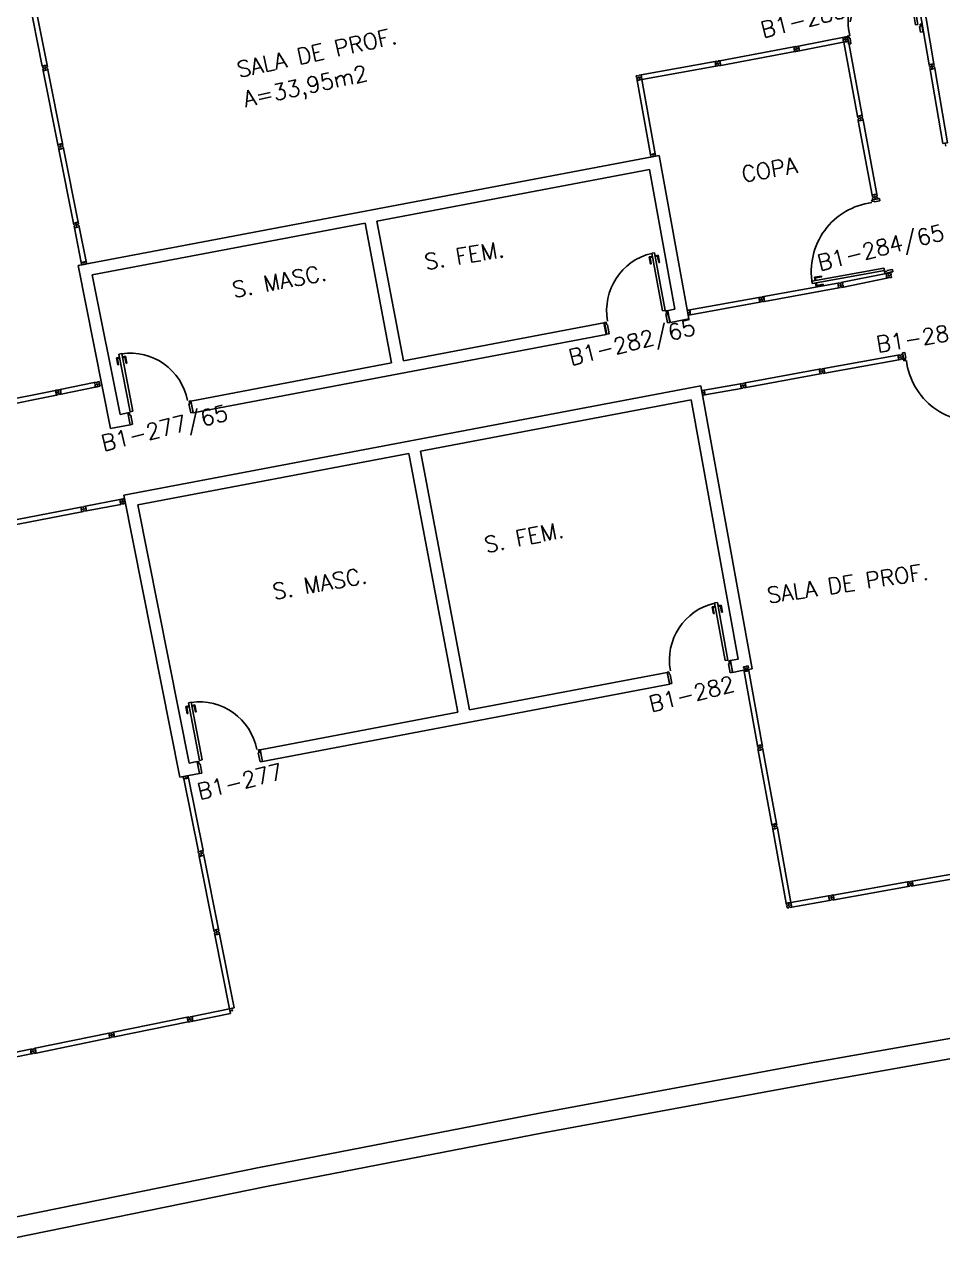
# Model space of a CAD drawing. Header units: millimetres. Extents: x 2958 to 3256, y 1036 to 1150.
# Drawn here: x 3028.98 to 3040.45, y 1115.61 to 1130.82 of the extents above; entities that cross this region are included whole.
import ezdxf

# ---------------------------------------------------------------- set-up
doc = ezdxf.new("R2010")
doc.units = ezdxf.units.MM
for name, color, linetype in [('ALV', 2, 'Continuous'), ('BANC', 2, 'Continuous'), ('DIV', 2, 'Continuous'), ('TEXTO', 2, 'Continuous'), ('TEXTO-ENDEREÇO', 2, 'Continuous'), ('ÁREA', 2, 'Continuous')]:
    doc.layers.add(name, color=color, linetype=linetype)
doc.styles.add('UNB-100', font='simplex.shx', dxfattribs={"height": 0.2})
doc.styles.add('UNB-100-1', font='simplex.shx', dxfattribs={"height": 0.2})

# ---------------------------------------------------------------- blocks, each defined once
blk = doc.blocks.new('PDV2D-SLC')
at = {"layer": 'DIV'}
for p, q in [((0.03, 0.05), (0.06, 0.05)), ((0.03, 0.035), (0.03, 0.05)), ((0.03, -0.035), (0.03, 0.035)), ((0.06, 0.05), (0.06, -0.02)), ((0.941, 0.05), (0.941, -0.02)), ((0.971, 0.05), (0.941, 0.05)), ((0.971, 0.035), (0.971, 0.05)), ((0.971, -0.035), (0.971, 0.035)), ((0.03, -0.05), (0.03, -0.035)), ((0.05, -0.05), (0.03, -0.05)), ((0.05, -0.02), (0.06, -0.02)), ((0.05, -0.02), (0.05, -0.05)), ((0.079, -0.05), (0.109, -0.05)), ((0.079, -0.05), (0.079, -0.965)), ((0.109, -0.05), (0.109, -0.965)), ((0.951, -0.02), (0.941, -0.02)), ((0.951, -0.02), (0.951, -0.05)), ((0.951, -0.05), (0.971, -0.05)), ((0.971, -0.05), (0.971, -0.035)), ((0.109, -0.965), (0.079, -0.965))]:
    blk.add_line(p, q, dxfattribs=at)
at = {"layer": 'DIV', "color": 1}
for p, q in [((0.036, -0.925), (0.036, -0.835)), ((0.046, -0.835), (0.036, -0.835)), ((0.046, -0.915), (0.046, -0.835)), ((0.141, -0.915), (0.141, -0.835)), ((0.141, -0.835), (0.151, -0.835)), ((0.151, -0.925), (0.151, -0.835)), ((0.036, -0.925), (0.076, -0.925)), ((0.046, -0.915), (0.076, -0.915)), ((0.141, -0.915), (0.111, -0.915)), ((0.151, -0.925), (0.111, -0.925))]:
    blk.add_line(p, q, dxfattribs=at)
blk.add_arc((0.076, -0.1), 0.865, 270, 3.3214, dxfattribs=at)
blk = doc.blocks.new('DIV-SLC')
for p, q in [((-0.0051, 0), (0.0051, 0)), ((0, -0.0051), (0, 0.0051)), ((0.0205, 0.006), (0.03, 0.006)), ((0.0205, -0.006), (0.0205, 0.006)), ((0.03, 0.03), (0.97, 0.03)), ((0.03, 0.03), (0.03, -0.03)), ((0.03, 0.009), (0.03, 0.027)), ((0.03, 0.005), (0.03, -0.005)), ((0.97, 0.03), (0.97, -0.03)), ((0.9795, 0.006), (0.97, 0.006)), ((0.97, 0.005), (0.97, -0.005)), ((0.9795, -0.006), (0.9795, 0.006)), ((1.0051, 0), (0.9949, 0)), ((0.9949, 0), (1.0051, 0)), ((1, -0.0051), (1, 0.0051)), ((0.0205, -0.006), (0.03, -0.006)), ((0.03, -0.03), (0.03, -0.009)), ((0.03, -0.009), (0.03, -0.027)), ((0.03, -0.03), (0.97, -0.03)), ((0.9795, -0.006), (0.97, -0.006))]:
    blk.add_line(p, q)
blk = doc.blocks.new('PE80-SLC')
for p, q in [((0.075, 0), (-0.075, 0)), ((-0.075, -0.03), (-0.075, 0)), ((0.075, 0), (0.075, -0.02)), ((0.777, 0.01), (0.687, 0.01)), ((0.687, 0), (0.687, 0.01)), ((0.777, 0.01), (0.777, -0.03)), ((0.04, -0.03), (-0.075, -0.03)), ((0.075, -0.02), (0.04, -0.02)), ((0.04, -0.03), (0.04, -0.02)), ((0.085, -0.03), (0.817, -0.03)), ((0.085, -0.03), (0.085, -0.065)), ((0.085, -0.065), (0.817, -0.065)), ((0.767, 0), (0.687, 0)), ((0.767, -0.095), (0.687, -0.095)), ((0.687, -0.095), (0.687, -0.105)), ((0.777, -0.105), (0.687, -0.105)), ((0.767, 0), (0.767, -0.03)), ((0.767, -0.095), (0.767, -0.065)), ((0.777, -0.105), (0.777, -0.065)), ((0.817, -0.065), (0.817, -0.03)), ((0.04, -0.771), (-0.075, -0.771)), ((-0.075, -0.771), (-0.075, -0.801)), ((0.075, -0.801), (-0.075, -0.801)), ((0.075, -0.802), (-0.075, -0.802)), ((0.04, -0.771), (0.04, -0.781)), ((0.075, -0.781), (0.04, -0.781)), ((0.075, -0.801), (0.075, -0.781))]:
    blk.add_line(p, q)
blk.add_arc((0.085, -0.03), 0.731, 270, 357.3429)
blk = doc.blocks.new('MTT-SLC')
for p, q in [((-0.008, 0.03), (-0.03, 0.03)), ((-0.03, 0.03), (-0.03, 0.006)), ((-0.0185, 0.006), (-0.03, 0.006)), ((-0.0185, -0.006), (-0.0185, 0.006)), ((-0.008, 0.03), (-0.008, 0.02)), ((-0.008, 0.02), (0.008, 0.02)), ((-0.0051, 0), (0.0051, 0)), ((0, -0.0051), (0, 0.0051)), ((0.008, 0.03), (0.03, 0.03)), ((0.008, 0.03), (0.008, 0.02)), ((0.0205, -0.006), (0.0205, 0.006)), ((0.0205, 0.006), (0.03, 0.006)), ((0.03, 0.006), (0.03, 0.03)), ((-0.03, -0.03), (-0.03, -0.006)), ((-0.0185, -0.006), (-0.03, -0.006)), ((-0.008, -0.03), (-0.03, -0.03)), ((-0.008, -0.02), (0.008, -0.02)), ((-0.008, -0.03), (-0.008, -0.02)), ((0.008, -0.03), (0.008, -0.02)), ((0.008, -0.03), (0.03, -0.03)), ((0.0205, -0.006), (0.03, -0.006)), ((0.03, -0.006), (0.03, -0.03))]:
    blk.add_line(p, q)
blk = doc.blocks.new('MTINI-SLC')
for p, q in [((-0.03, 0.008), (-0.03, 0.03)), ((0.03, 0.03), (-0.03, 0.03)), ((-0.03, 0.008), (-0.02, 0.008)), ((-0.009, 0.03), (-0.027, 0.03)), ((-0.02, 0.008), (-0.02, 0)), ((-0.001, 0), (-0.02, 0)), ((-0.006, 0.02), (-0.006, 0.03)), ((-0.006, 0.023), (-0.006, 0.027)), ((-0.006, 0.02), (0.006, 0.02)), ((0.005, 0.03), (-0.005, 0.03)), ((0.005, 0), (-0.005, 0)), ((0.004, 0.02), (-0.004, 0.02)), ((0.02, 0), (-0.001, 0)), ((0, -0.005), (0, 0.005)), ((0.006, 0.02), (0.006, 0.03)), ((0.006, 0.023), (0.006, 0.027)), ((0.009, 0.03), (0.027, 0.03)), ((0.03, 0.008), (0.02, 0.008)), ((0.02, 0), (0.02, 0.008)), ((0.03, 0.008), (0.03, 0.03))]:
    blk.add_line(p, q)
blk = doc.blocks.new('MDIV-SLC')
for p, q in [((-0.0051, 0), (0.0051, 0)), ((0, -0.0051), (0, 0.0051)), ((0.0205, -0.006), (0.0205, 0.006)), ((0.0205, 0.006), (0.03, 0.006)), ((0.03, 0.03), (0.47, 0.03)), ((0.03, 0.03), (0.03, -0.03)), ((0.03, 0.009), (0.03, 0.027)), ((0.03, 0.005), (0.03, -0.005)), ((0.47, 0.03), (0.47, -0.03)), ((0.4795, 0.006), (0.47, 0.006)), ((0.47, 0.005), (0.47, -0.005)), ((0.4795, -0.006), (0.4795, 0.006)), ((0.5051, 0), (0.4949, 0)), ((0.4949, 0), (0.5051, 0)), ((0.5, -0.0051), (0.5, 0.0051)), ((0.0205, -0.006), (0.03, -0.006)), ((0.03, -0.009), (0.03, -0.027)), ((0.03, -0.03), (0.03, -0.009)), ((0.03, -0.03), (0.47, -0.03)), ((0.4795, -0.006), (0.47, -0.006))]:
    blk.add_line(p, q)
blk = doc.blocks.new('DIVMT-SLC')
for p, q in [((-0.03, 0.03), (-0.03, 0.006)), ((-0.008, 0.03), (-0.03, 0.03)), ((-0.0185, 0.006), (-0.03, 0.006)), ((-0.0185, -0.006), (-0.0185, 0.006)), ((-0.008, 0.03), (-0.008, 0.02)), ((-0.008, 0.02), (0.008, 0.02)), ((-0.0051, 0), (0.0051, 0)), ((0.0051, 0), (-0.0051, 0)), ((-0.0051, 0), (0.0051, 0)), ((0, -0.0051), (0, 0.0051)), ((0, 0.0051), (0, -0.0051)), ((0.008, 0.03), (0.008, 0.02)), ((0.008, 0.03), (0.03, 0.03)), ((0.0205, 0.006), (0.03, 0.006)), ((0.0205, -0.006), (0.0205, 0.006)), ((0.0205, 0.006), (0.0205, -0.006)), ((0.0205, 0.006), (0.03, 0.006)), ((0.97, 0.03), (0.03, 0.03)), ((0.03, 0.006), (0.03, 0.03)), ((0.03, -0.03), (0.03, 0.03)), ((0.03, -0.005), (0.03, 0.005)), ((0.97, -0.03), (0.97, 0.03)), ((0.97, 0.03), (0.97, 0.009)), ((0.97, 0.009), (0.97, 0.027)), ((0.9795, 0.006), (0.97, 0.006)), ((0.97, -0.005), (0.97, 0.005)), ((0.9795, 0.006), (0.9795, -0.006)), ((1.0051, 0), (0.9949, 0)), ((1, 0.0051), (1, -0.0051)), ((-0.0185, -0.006), (-0.03, -0.006)), ((-0.03, -0.03), (-0.03, -0.006)), ((-0.008, -0.03), (-0.03, -0.03)), ((-0.008, -0.03), (-0.008, -0.02)), ((-0.008, -0.02), (0.008, -0.02)), ((0.008, -0.03), (0.008, -0.02)), ((0.008, -0.03), (0.03, -0.03)), ((0.0205, -0.006), (0.03, -0.006)), ((0.0205, -0.006), (0.03, -0.006)), ((0.03, -0.006), (0.03, -0.03)), ((0.97, -0.03), (0.03, -0.03)), ((0.9795, -0.006), (0.97, -0.006)), ((0.97, -0.009), (0.97, -0.027))]:
    blk.add_line(p, q)
blk = doc.blocks.new('PD80-SLC')
for p, q in [((-0.777, 0.01), (-0.777, -0.03)), ((-0.777, 0.01), (-0.687, 0.01)), ((-0.687, 0), (-0.687, 0.01)), ((-0.075, 0), (0.075, 0)), ((-0.075, 0), (-0.075, -0.02)), ((0.075, -0.03), (0.075, 0)), ((-0.817, -0.065), (-0.817, -0.03)), ((-0.085, -0.03), (-0.817, -0.03)), ((-0.085, -0.065), (-0.817, -0.065)), ((-0.777, -0.105), (-0.777, -0.065)), ((-0.777, -0.105), (-0.687, -0.105)), ((-0.767, 0), (-0.767, -0.03)), ((-0.767, 0), (-0.687, 0)), ((-0.767, -0.095), (-0.767, -0.065)), ((-0.767, -0.095), (-0.687, -0.095)), ((-0.687, -0.095), (-0.687, -0.105)), ((-0.085, -0.03), (-0.085, -0.065)), ((-0.075, -0.02), (-0.04, -0.02)), ((-0.04, -0.03), (-0.04, -0.02)), ((-0.04, -0.03), (0.075, -0.03)), ((-0.075, -0.781), (-0.04, -0.781)), ((-0.075, -0.801), (-0.075, -0.781)), ((-0.075, -0.801), (0.075, -0.801)), ((-0.075, -0.802), (0.075, -0.802)), ((-0.04, -0.771), (0.075, -0.771)), ((-0.04, -0.771), (-0.04, -0.781)), ((0.075, -0.771), (0.075, -0.801))]:
    blk.add_line(p, q)
blk.add_arc((-0.085, -0.03), 0.731, 182.6571, 270)
blk = doc.blocks.new('PDV2E-SLC')
at = {"layer": 'DIV', "color": 1}
for p, q in [((0.023, 0.925), (0.063, 0.925)), ((0.023, 0.925), (0.023, 0.835)), ((0.033, 0.915), (0.063, 0.915)), ((0.033, 0.915), (0.033, 0.835)), ((0.138, 0.925), (0.097, 0.925)), ((0.128, 0.915), (0.097, 0.915)), ((0.128, 0.915), (0.128, 0.835)), ((0.138, 0.925), (0.138, 0.835)), ((0.033, 0.835), (0.023, 0.835)), ((0.128, 0.835), (0.137, 0.835))]:
    blk.add_line(p, q, dxfattribs=at)
at = {"layer": 'DIV'}
for p, q in [((0.065, 0.05), (0.065, 0.965)), ((0.095, 0.965), (0.065, 0.965)), ((0.095, 0.05), (0.095, 0.965)), ((0.049, 0.05), (0.029, 0.05)), ((0.029, 0.05), (0.029, 0.035)), ((0.029, 0.035), (0.029, -0.035)), ((0.049, 0.02), (0.049, 0.05)), ((0.049, 0.02), (0.059, 0.02)), ((0.059, -0.05), (0.059, 0.02)), ((0.065, 0.05), (0.095, 0.05)), ((0.928, -0.05), (0.928, 0.02)), ((0.938, 0.02), (0.928, 0.02)), ((0.938, 0.05), (0.958, 0.05)), ((0.938, 0.02), (0.938, 0.05)), ((0.958, 0.05), (0.958, 0.035)), ((0.958, 0.035), (0.958, -0.035)), ((0.029, -0.035), (0.029, -0.05)), ((0.029, -0.05), (0.059, -0.05)), ((0.958, -0.05), (0.928, -0.05)), ((0.958, -0.035), (0.958, -0.05))]:
    blk.add_line(p, q, dxfattribs=at)
at = {"layer": 'DIV', "color": 1}
blk.add_arc((0.062, 0.1), 0.865, 356.6786, 90, dxfattribs=at)
blk = doc.blocks.new('DIVINI-SLC')
for p, q in [((-0.005, 0), (0.005, 0)), ((-0.005, 0), (0.005, 0)), ((0.008, 0.02), (0, 0.02)), ((0, 0.001), (0, 0.02)), ((0, -0.005), (0, 0.005)), ((0, -0.005), (0, 0.005)), ((0, -0.02), (0, 0.001)), ((0.008, 0.03), (0.03, 0.03)), ((0.008, 0.03), (0.008, 0.02)), ((0.02, 0.006), (0.03, 0.006)), ((0.02, 0.006), (0.02, -0.006)), ((0.02, -0.006), (0.02, 0.006)), ((0.02, 0.006), (0.03, 0.006)), ((0.02, -0.004), (0.02, 0.004)), ((0.023, 0.006), (0.027, 0.006)), ((0.03, -0.03), (0.03, 0.03)), ((0.03, 0.03), (0.03, -0.03)), ((0.03, 0.03), (0.97, 0.03)), ((0.03, 0.009), (0.03, 0.027)), ((0.03, 0.009), (0.03, 0.027)), ((0.03, -0.005), (0.03, 0.005)), ((0.03, 0.005), (0.03, -0.005)), ((0.97, 0.03), (0.97, -0.03)), ((0.98, 0.006), (0.97, 0.006)), ((0.97, 0.005), (0.97, -0.005)), ((0.98, -0.006), (0.98, 0.006)), ((0.995, 0), (1.005, 0)), ((1.005, 0), (0.995, 0)), ((1, -0.005), (1, 0.005)), ((0, -0.02), (0.008, -0.02)), ((0.008, -0.03), (0.008, -0.02)), ((0.008, -0.03), (0.03, -0.03)), ((0.02, -0.006), (0.03, -0.006)), ((0.02, -0.006), (0.03, -0.006)), ((0.023, -0.006), (0.027, -0.006)), ((0.03, -0.009), (0.03, -0.027)), ((0.03, -0.009), (0.03, -0.027)), ((0.03, -0.03), (0.03, -0.009)), ((0.03, -0.03), (0.97, -0.03)), ((0.98, -0.006), (0.97, -0.006))]:
    blk.add_line(p, q)

msp = doc.modelspace()

# ---------------------------------------------------------------- linework, layer by layer
at = {"layer": 'ALV'}
for p, q in [((3029.651, 1127.808), (3036.909, 1129.182)), ((3036.909, 1129.182), (3037.278, 1127.14)), ((3033.382, 1128.362), (3036.788, 1129.007)), ((3036.788, 1129.007), (3037.104, 1127.26)), ((3029.828, 1127.689), (3033.235, 1128.334)), ((3033.235, 1128.334), (3033.565, 1126.59)), ((3033.382, 1128.362), (3033.713, 1126.618)), ((3029.651, 1127.808), (3030.055, 1125.773)), ((3029.799, 1127.836), (3029.652, 1127.807)), ((3029.828, 1127.689), (3030.174, 1125.948)), ((3037.005, 1127.241), (3037.104, 1127.26)), ((3037.005, 1127.241), (3037.05, 1127.097)), ((3037.05, 1127.097), (3037.278, 1127.14)), ((3033.713, 1126.618), (3036.218, 1127.092)), ((3036.218, 1127.092), (3036.245, 1126.945)), ((3031.089, 1125.968), (3036.245, 1126.945)), ((3031.06, 1126.115), (3033.565, 1126.59)), ((3030.221, 1124.939), (3037.43, 1126.304)), ((3037.43, 1126.304), (3038.068, 1122.773)), ((3031.089, 1125.968), (3031.06, 1126.115)), ((3033.927, 1125.488), (3037.309, 1126.128)), ((3037.309, 1126.128), (3037.894, 1122.894)), ((3030.174, 1125.948), (3030.272, 1125.966)), ((3030.301, 1125.819), (3030.272, 1125.966)), ((3030.055, 1125.773), (3030.301, 1125.819)), ((3030.397, 1124.82), (3033.78, 1125.46)), ((3033.78, 1125.46), (3034.392, 1122.23)), ((3033.927, 1125.488), (3034.539, 1122.258)), ((3030.221, 1124.939), (3030.92, 1121.418)), ((3030.397, 1124.82), (3031.038, 1121.594)), ((3037.894, 1122.894), (3037.795, 1122.875)), ((3037.795, 1122.875), (3037.827, 1122.728)), ((3037.008, 1122.726), (3034.539, 1122.258)), ((3037.008, 1122.726), (3037.039, 1122.579)), ((3037.92, 1122.746), (3037.827, 1122.728)), ((3037.92, 1122.746), (3038.068, 1122.773)), ((3037.039, 1122.579), (3031.953, 1121.615)), ((3034.392, 1122.23), (3031.924, 1121.762)), ((3031.953, 1121.615), (3031.924, 1121.762)), ((3031.136, 1121.613), (3031.038, 1121.594)), ((3031.166, 1121.466), (3031.136, 1121.613)), ((3030.92, 1121.418), (3031.166, 1121.467))]:
    msp.add_line(p, q, dxfattribs=at)
at = {"layer": 'BANC'}
for p, q in [((3042.34, 1118.475), (3038.875, 1117.864)), ((3042.384, 1118.229), (3038.919, 1117.618)), ((3038.873, 1117.864), (3035.413, 1117.224)), ((3038.919, 1117.618), (3035.459, 1116.978)), ((3035.411, 1117.223), (3031.957, 1116.553)), ((3035.459, 1116.978), (3032.005, 1116.308)), ((3031.955, 1116.553), (3028.507, 1115.854)), ((3032.005, 1116.308), (3028.557, 1115.609))]:
    msp.add_line(p, q, dxfattribs=at)
at = {"layer": 'DIV'}
for p, q in [((3038.648, 1130.547), (3039.259, 1130.665)), ((3039.201, 1130.654), (3039.224, 1130.658)), ((3039.222, 1130.657), (3039.201, 1130.653)), ((3039.205, 1130.632), (3039.201, 1130.654)), ((3039.205, 1130.63), (3039.201, 1130.653)), ((3039.212, 1130.594), (3039.201, 1130.653)), ((3039.205, 1130.632), (3039.215, 1130.634)), ((3039.215, 1130.632), (3039.205, 1130.63)), ((3039.215, 1130.632), (3039.205, 1130.63)), ((3039.207, 1130.619), (3039.205, 1130.629)), ((3039.217, 1130.62), (3039.207, 1130.618)), ((3039.217, 1130.62), (3039.207, 1130.618)), ((3039.207, 1130.618), (3039.212, 1130.594)), ((3039.208, 1130.616), (3039.218, 1130.618)), ((3039.208, 1130.616), (3039.212, 1130.595)), ((3039.215, 1130.634), (3039.218, 1130.618)), ((3039.217, 1130.62), (3039.215, 1130.632)), ((3039.215, 1130.632), (3039.217, 1130.62)), ((3039.222, 1130.657), (3039.224, 1130.648)), ((3039.227, 1130.647), (3039.224, 1130.658)), ((3039.24, 1130.651), (3039.224, 1130.648)), ((3039.227, 1130.647), (3039.238, 1130.649)), ((3039.241, 1130.631), (3039.231, 1130.629)), ((3039.231, 1130.629), (3039.241, 1130.631)), ((3039.241, 1130.631), (3039.231, 1130.629)), ((3039.231, 1130.629), (3039.241, 1130.63)), ((3039.241, 1130.63), (3039.231, 1130.629)), ((3039.247, 1130.611), (3039.232, 1130.608)), ((3039.234, 1130.608), (3039.245, 1130.61)), ((3039.245, 1130.61), (3039.234, 1130.608)), ((3039.235, 1130.635), (3039.237, 1130.625)), ((3039.237, 1130.625), (3039.235, 1130.635)), ((3039.235, 1130.635), (3039.237, 1130.625)), ((3039.237, 1130.625), (3039.235, 1130.635)), ((3039.235, 1130.635), (3039.237, 1130.625)), ((3039.26, 1130.665), (3039.236, 1130.66)), ((3039.238, 1130.649), (3039.236, 1130.66)), ((3039.238, 1130.661), (3039.24, 1130.651)), ((3039.245, 1130.61), (3039.247, 1130.601)), ((3039.245, 1130.61), (3039.247, 1130.601)), ((3039.249, 1130.602), (3039.247, 1130.611)), ((3039.253, 1130.639), (3039.264, 1130.641)), ((3039.255, 1130.627), (3039.253, 1130.639)), ((3039.264, 1130.643), (3039.254, 1130.641)), ((3039.254, 1130.641), (3039.257, 1130.625)), ((3039.255, 1130.627), (3039.266, 1130.629)), ((3039.267, 1130.627), (3039.257, 1130.625)), ((3039.259, 1130.67), (3039.263, 1130.646)), ((3039.264, 1130.643), (3039.26, 1130.665)), ((3039.271, 1130.606), (3039.266, 1130.629)), ((3039.267, 1130.627), (3039.271, 1130.606)), ((3038.611, 1130.539), (3038.589, 1130.535)), ((3038.594, 1130.512), (3038.589, 1130.535)), ((3038.601, 1130.476), (3038.589, 1130.535)), ((3038.59, 1130.536), (3038.613, 1130.54)), ((3038.594, 1130.514), (3038.59, 1130.536)), ((3038.594, 1130.514), (3038.603, 1130.516)), ((3038.603, 1130.514), (3038.594, 1130.512)), ((3038.603, 1130.514), (3038.594, 1130.512)), ((3038.596, 1130.501), (3038.594, 1130.511)), ((3038.606, 1130.502), (3038.596, 1130.5)), ((3038.606, 1130.502), (3038.596, 1130.5)), ((3038.596, 1130.5), (3038.601, 1130.476)), ((3038.597, 1130.498), (3038.606, 1130.5)), ((3038.597, 1130.498), (3038.601, 1130.477)), ((3038.601, 1130.477), (3038.66, 1130.488)), ((3038.624, 1130.481), (3038.601, 1130.477)), ((3038.622, 1130.481), (3038.601, 1130.476)), ((3038.603, 1130.516), (3038.606, 1130.5)), ((3038.606, 1130.502), (3038.603, 1130.514)), ((3038.603, 1130.514), (3038.606, 1130.502)), ((3038.611, 1130.539), (3038.613, 1130.53)), ((3038.615, 1130.529), (3038.613, 1130.54)), ((3038.629, 1130.533), (3038.613, 1130.53)), ((3038.615, 1130.529), (3038.627, 1130.531)), ((3038.62, 1130.511), (3038.63, 1130.512)), ((3038.63, 1130.512), (3038.62, 1130.511)), ((3038.63, 1130.512), (3038.62, 1130.511)), ((3038.62, 1130.511), (3038.63, 1130.512)), ((3038.63, 1130.512), (3038.62, 1130.511)), ((3038.62, 1130.511), (3038.63, 1130.512)), ((3038.636, 1130.493), (3038.621, 1130.49)), ((3038.622, 1130.481), (3038.621, 1130.49)), ((3038.622, 1130.49), (3038.634, 1130.492)), ((3038.634, 1130.492), (3038.622, 1130.49)), ((3038.622, 1130.49), (3038.624, 1130.481)), ((3038.622, 1130.49), (3038.624, 1130.481)), ((3038.624, 1130.517), (3038.626, 1130.507)), ((3038.626, 1130.507), (3038.624, 1130.517)), ((3038.624, 1130.517), (3038.626, 1130.507)), ((3038.626, 1130.507), (3038.624, 1130.517)), ((3038.624, 1130.517), (3038.626, 1130.507)), ((3038.624, 1130.517), (3038.626, 1130.507)), ((3038.649, 1130.547), (3038.625, 1130.542)), ((3038.627, 1130.531), (3038.625, 1130.542)), ((3038.625, 1130.481), (3038.635, 1130.483)), ((3038.627, 1130.542), (3038.648, 1130.547)), ((3038.627, 1130.542), (3038.629, 1130.533)), ((3038.634, 1130.492), (3038.636, 1130.483)), ((3038.634, 1130.492), (3038.636, 1130.483)), ((3038.638, 1130.484), (3038.636, 1130.493)), ((3038.636, 1130.483), (3038.66, 1130.488)), ((3038.638, 1130.484), (3038.66, 1130.488)), ((3038.642, 1130.521), (3038.653, 1130.523)), ((3038.644, 1130.509), (3038.642, 1130.521)), ((3038.653, 1130.525), (3038.643, 1130.523)), ((3038.643, 1130.523), (3038.646, 1130.507)), ((3038.644, 1130.521), (3038.653, 1130.523)), ((3038.644, 1130.521), (3038.646, 1130.51)), ((3038.644, 1130.509), (3038.655, 1130.511)), ((3038.646, 1130.51), (3038.655, 1130.511)), ((3038.656, 1130.509), (3038.646, 1130.507)), ((3038.648, 1130.547), (3038.653, 1130.523)), ((3038.648, 1130.547), (3038.652, 1130.526)), ((3038.66, 1130.488), (3038.648, 1130.547)), ((3038.653, 1130.525), (3038.649, 1130.547)), ((3038.652, 1130.526), (3038.649, 1130.544)), ((3038.655, 1130.512), (3038.653, 1130.522)), ((3038.66, 1130.488), (3038.655, 1130.511)), ((3038.656, 1130.509), (3038.66, 1130.488)), ((3038.656, 1130.508), (3038.659, 1130.491)), ((3038.66, 1130.488), (3039.269, 1130.606)), ((3039.212, 1130.595), (3039.271, 1130.606)), ((3039.235, 1130.599), (3039.212, 1130.595)), ((3039.234, 1130.599), (3039.212, 1130.594)), ((3039.384, 1129.67), (3039.212, 1130.595)), ((3039.234, 1130.599), (3039.232, 1130.608)), ((3039.234, 1130.608), (3039.235, 1130.599)), ((3039.234, 1130.608), (3039.235, 1130.599)), ((3039.236, 1130.599), (3039.246, 1130.601)), ((3039.247, 1130.601), (3039.271, 1130.606)), ((3039.249, 1130.602), (3039.271, 1130.606)), ((3039.443, 1129.681), (3039.271, 1130.606)), ((3039.384, 1129.67), (3039.443, 1129.681)), ((3039.405, 1129.674), (3039.387, 1129.671)), ((3039.409, 1129.666), (3039.408, 1129.675)), ((3039.409, 1129.675), (3039.418, 1129.677)), ((3039.421, 1129.668), (3039.409, 1129.666)), ((3039.424, 1129.647), (3039.414, 1129.646)), ((3039.42, 1129.641), (3039.418, 1129.651)), ((3039.421, 1129.668), (3039.419, 1129.677)), ((3039.443, 1129.681), (3039.422, 1129.678)), ((3039.422, 1129.678), (3039.44, 1129.681)), ((3039.198, 1127.597), (3039.742, 1127.706)), ((3039.208, 1127.538), (3039.751, 1127.647)), ((3039.763, 1127.71), (3039.742, 1127.706)), ((3039.745, 1127.683), (3039.742, 1127.706)), ((3039.742, 1127.706), (3039.751, 1127.647)), ((3039.755, 1127.684), (3039.745, 1127.683)), ((3039.755, 1127.684), (3039.745, 1127.683)), ((3039.746, 1127.682), (3039.747, 1127.672)), ((3039.757, 1127.672), (3039.747, 1127.671)), ((3039.757, 1127.672), (3039.747, 1127.671)), ((3039.747, 1127.671), (3039.751, 1127.647)), ((3039.773, 1127.651), (3039.751, 1127.647)), ((3039.755, 1127.684), (3039.757, 1127.672)), ((3039.757, 1127.672), (3039.755, 1127.684)), ((3039.763, 1127.71), (3039.765, 1127.7)), ((3039.781, 1127.703), (3039.765, 1127.7)), ((3039.781, 1127.683), (3039.771, 1127.681)), ((3039.771, 1127.681), (3039.781, 1127.683)), ((3039.781, 1127.683), (3039.771, 1127.681)), ((3039.787, 1127.663), (3039.771, 1127.661)), ((3039.773, 1127.651), (3039.771, 1127.661)), ((3039.775, 1127.687), (3039.777, 1127.677)), ((3039.777, 1127.677), (3039.775, 1127.687)), ((3039.779, 1127.713), (3039.801, 1127.716)), ((3039.779, 1127.713), (3039.781, 1127.703)), ((3039.789, 1127.653), (3039.787, 1127.663)), ((3039.789, 1127.653), (3039.81, 1127.657)), ((3039.793, 1127.691), (3039.805, 1127.692)), ((3039.793, 1127.691), (3039.795, 1127.679)), ((3039.795, 1127.679), (3039.807, 1127.681)), ((3039.801, 1127.716), (3039.805, 1127.692)), ((3039.81, 1127.657), (3039.807, 1127.681)), ((3037.289, 1127.252), (3038.154, 1127.409)), ((3037.299, 1127.193), (3038.165, 1127.35)), ((3038.154, 1127.409), (3038.165, 1127.35)), ((3038.168, 1127.387), (3038.159, 1127.385)), ((3038.159, 1127.384), (3038.161, 1127.374)), ((3038.17, 1127.375), (3038.161, 1127.373)), ((3038.17, 1127.375), (3038.168, 1127.387)), ((3038.194, 1127.386), (3038.184, 1127.384)), ((3038.184, 1127.384), (3038.194, 1127.386)), ((3038.19, 1127.38), (3038.188, 1127.39)), ((3037.259, 1127.216), (3037.269, 1127.218)), ((3037.259, 1127.216), (3037.269, 1127.218)), ((3037.269, 1127.238), (3037.261, 1127.237)), ((3037.264, 1127.218), (3037.261, 1127.237)), ((3037.265, 1127.212), (3037.264, 1127.222)), ((3037.265, 1127.212), (3037.264, 1127.222)), ((3037.268, 1127.197), (3037.264, 1127.218)), ((3037.267, 1127.248), (3037.289, 1127.252)), ((3037.267, 1127.248), (3037.269, 1127.238)), ((3037.268, 1127.197), (3037.276, 1127.199)), ((3037.278, 1127.189), (3037.276, 1127.199)), ((3037.278, 1127.189), (3037.299, 1127.193)), ((3037.284, 1127.227), (3037.293, 1127.228)), ((3037.284, 1127.227), (3037.293, 1127.228)), ((3037.286, 1127.215), (3037.284, 1127.227)), ((3037.284, 1127.227), (3037.286, 1127.215)), ((3037.285, 1127.217), (3037.284, 1127.225)), ((3037.286, 1127.227), (3037.29, 1127.228)), ((3037.286, 1127.215), (3037.295, 1127.216)), ((3037.286, 1127.215), (3037.295, 1127.216)), ((3037.288, 1127.215), (3037.292, 1127.216)), ((3037.289, 1127.252), (3037.299, 1127.193)), ((3037.299, 1127.193), (3037.289, 1127.252)), ((3037.292, 1127.231), (3037.289, 1127.249)), ((3037.292, 1127.231), (3037.289, 1127.249)), ((3037.293, 1127.227), (3037.295, 1127.217)), ((3037.295, 1127.217), (3037.293, 1127.227)), ((3037.299, 1127.193), (3037.296, 1127.213)), ((3037.296, 1127.213), (3037.299, 1127.196)), ((3037.296, 1127.213), (3037.299, 1127.196)), ((3029.391, 1126.253), (3029.369, 1126.249)), ((3029.369, 1126.249), (3029.374, 1126.226)), ((3029.385, 1126.228), (3029.374, 1126.226)), ((3029.387, 1126.216), (3029.376, 1126.214)), ((3029.381, 1126.19), (3029.376, 1126.214)), ((3029.387, 1126.216), (3029.385, 1126.228)), ((3029.391, 1126.253), (3029.393, 1126.244)), ((3029.393, 1126.244), (3029.408, 1126.247)), ((3029.399, 1126.225), (3029.409, 1126.227)), ((3029.409, 1126.227), (3029.399, 1126.225)), ((3029.399, 1126.225), (3029.409, 1126.227)), ((3029.4, 1126.204), (3029.416, 1126.207)), ((3029.402, 1126.195), (3029.4, 1126.204)), ((3029.403, 1126.231), (3029.405, 1126.221)), ((3029.405, 1126.221), (3029.403, 1126.231)), ((3029.406, 1126.256), (3029.428, 1126.261)), ((3029.406, 1126.256), (3029.408, 1126.247)), ((3029.418, 1126.198), (3029.416, 1126.207)), ((3029.418, 1126.198), (3029.44, 1126.202)), ((3029.423, 1126.235), (3029.433, 1126.237)), ((3029.423, 1126.235), (3029.433, 1126.237)), ((3029.423, 1126.235), (3029.426, 1126.224)), ((3029.426, 1126.224), (3029.423, 1126.235)), ((3029.426, 1126.224), (3029.435, 1126.225)), ((3029.426, 1126.224), (3029.435, 1126.225)), ((3029.853, 1126.347), (3029.428, 1126.261)), ((3029.44, 1126.202), (3029.428, 1126.261)), ((3029.433, 1126.237), (3029.428, 1126.261)), ((3029.435, 1126.226), (3029.433, 1126.236)), ((3029.435, 1126.225), (3029.44, 1126.202)), ((3029.865, 1126.288), (3029.44, 1126.202)), ((3029.865, 1126.288), (3029.924, 1126.3)), ((3029.889, 1126.293), (3029.865, 1126.288)), ((3029.887, 1126.302), (3029.898, 1126.304)), ((3029.898, 1126.304), (3029.887, 1126.302)), ((3029.887, 1126.302), (3029.889, 1126.293)), ((3029.887, 1126.302), (3029.889, 1126.293)), ((3029.89, 1126.293), (3029.899, 1126.295)), ((3029.898, 1126.304), (3029.9, 1126.295)), ((3029.898, 1126.304), (3029.9, 1126.295)), ((3029.9, 1126.295), (3029.924, 1126.3)), ((3037.439, 1126.214), (3037.45, 1126.216)), ((3037.445, 1126.21), (3037.444, 1126.22)), ((3037.464, 1126.225), (3037.473, 1126.226)), ((3037.466, 1126.213), (3037.464, 1126.225)), ((3037.466, 1126.213), (3037.475, 1126.215)), ((3037.469, 1126.25), (3037.923, 1126.331)), ((3037.469, 1126.25), (3037.479, 1126.191)), ((3037.472, 1126.229), (3037.469, 1126.247)), ((3037.473, 1126.225), (3037.475, 1126.216)), ((3037.479, 1126.191), (3037.476, 1126.212)), ((3037.476, 1126.212), (3037.479, 1126.194)), ((3037.479, 1126.191), (3037.933, 1126.272)), ((3037.944, 1126.335), (3037.923, 1126.331)), ((3037.923, 1126.331), (3037.933, 1126.272)), ((3037.927, 1126.308), (3037.923, 1126.331)), ((3037.936, 1126.309), (3037.927, 1126.308)), ((3037.936, 1126.309), (3037.927, 1126.308)), ((3037.927, 1126.307), (3037.929, 1126.297)), ((3037.938, 1126.297), (3037.929, 1126.296)), ((3037.938, 1126.297), (3037.929, 1126.296)), ((3037.929, 1126.296), (3037.933, 1126.272)), ((3037.955, 1126.276), (3037.933, 1126.272)), ((3037.938, 1126.297), (3037.936, 1126.309)), ((3037.936, 1126.309), (3037.938, 1126.297)), ((3037.944, 1126.335), (3037.946, 1126.325)), ((3037.962, 1126.328), (3037.946, 1126.325)), ((3037.962, 1126.308), (3037.952, 1126.306)), ((3037.952, 1126.306), (3037.962, 1126.308)), ((3037.962, 1126.308), (3037.952, 1126.306)), ((3037.969, 1126.289), (3037.953, 1126.286)), ((3037.955, 1126.276), (3037.953, 1126.286)), ((3037.958, 1126.302), (3037.956, 1126.312)), ((3037.956, 1126.312), (3037.958, 1126.302)), ((3037.96, 1126.338), (3037.982, 1126.342)), ((3037.96, 1126.338), (3037.962, 1126.328)), ((3037.97, 1126.279), (3037.969, 1126.289)), ((3037.97, 1126.279), (3037.992, 1126.283)), ((3037.974, 1126.316), (3037.986, 1126.318)), ((3037.974, 1126.316), (3037.977, 1126.304)), ((3037.977, 1126.304), (3037.988, 1126.306)), ((3037.982, 1126.342), (3037.986, 1126.318)), ((3037.992, 1126.283), (3037.988, 1126.306)), ((3029.402, 1126.195), (3029.381, 1126.19)), ((3030.171, 1124.884), (3029.744, 1124.802)), ((3030.171, 1124.884), (3030.229, 1124.896)), ((3030.194, 1124.889), (3030.171, 1124.884)), ((3030.175, 1124.863), (3030.171, 1124.884)), ((3030.171, 1124.884), (3030.182, 1124.825)), ((3030.175, 1124.864), (3030.171, 1124.881)), ((3030.175, 1124.863), (3030.185, 1124.865)), ((3030.185, 1124.862), (3030.175, 1124.861)), ((3030.175, 1124.86), (3030.177, 1124.85)), ((3030.187, 1124.851), (3030.178, 1124.849)), ((3030.178, 1124.847), (3030.188, 1124.849)), ((3030.178, 1124.847), (3030.182, 1124.826)), ((3030.182, 1124.825), (3030.178, 1124.846)), ((3030.178, 1124.846), (3030.182, 1124.828)), ((3030.182, 1124.826), (3030.241, 1124.837)), ((3030.183, 1124.826), (3030.242, 1124.837)), ((3030.183, 1124.826), (3030.242, 1124.837)), ((3030.188, 1124.849), (3030.185, 1124.865)), ((3030.187, 1124.851), (3030.185, 1124.862)), ((3030.196, 1124.88), (3030.194, 1124.889)), ((3030.196, 1124.88), (3030.194, 1124.889)), ((3030.195, 1124.889), (3030.205, 1124.891)), ((3030.208, 1124.882), (3030.196, 1124.88)), ((3030.196, 1124.88), (3030.208, 1124.882)), ((3030.211, 1124.862), (3030.201, 1124.86)), ((3030.201, 1124.86), (3030.211, 1124.862)), ((3030.211, 1124.862), (3030.201, 1124.86)), ((3030.201, 1124.86), (3030.211, 1124.862)), ((3030.211, 1124.862), (3030.201, 1124.86)), ((3030.212, 1124.862), (3030.202, 1124.86)), ((3030.212, 1124.862), (3030.202, 1124.86)), ((3030.203, 1124.842), (3030.215, 1124.844)), ((3030.203, 1124.842), (3030.206, 1124.83)), ((3030.216, 1124.842), (3030.204, 1124.84)), ((3030.204, 1124.84), (3030.206, 1124.83)), ((3030.207, 1124.856), (3030.205, 1124.866)), ((3030.205, 1124.866), (3030.207, 1124.856)), ((3030.207, 1124.856), (3030.205, 1124.866)), ((3030.205, 1124.866), (3030.207, 1124.856)), ((3030.205, 1124.866), (3030.207, 1124.856)), ((3030.207, 1124.856), (3030.205, 1124.866)), ((3030.217, 1124.842), (3030.205, 1124.839)), ((3030.217, 1124.842), (3030.205, 1124.839)), ((3030.205, 1124.839), (3030.207, 1124.83)), ((3030.205, 1124.839), (3030.207, 1124.83)), ((3030.206, 1124.891), (3030.229, 1124.896)), ((3030.208, 1124.882), (3030.206, 1124.891)), ((3030.208, 1124.882), (3030.206, 1124.891)), ((3030.206, 1124.866), (3030.208, 1124.856)), ((3030.206, 1124.866), (3030.208, 1124.856)), ((3030.207, 1124.831), (3030.217, 1124.832)), ((3030.208, 1124.83), (3030.217, 1124.832)), ((3030.208, 1124.83), (3030.217, 1124.832)), ((3030.215, 1124.844), (3030.218, 1124.833)), ((3030.216, 1124.842), (3030.218, 1124.833)), ((3030.217, 1124.842), (3030.218, 1124.832)), ((3030.217, 1124.842), (3030.218, 1124.832)), ((3030.241, 1124.837), (3030.218, 1124.833)), ((3030.241, 1124.837), (3030.22, 1124.833)), ((3030.22, 1124.833), (3030.238, 1124.837)), ((3030.242, 1124.837), (3030.221, 1124.833)), ((3030.242, 1124.837), (3030.221, 1124.833)), ((3030.221, 1124.833), (3030.239, 1124.836)), ((3030.221, 1124.833), (3030.239, 1124.836)), ((3030.234, 1124.875), (3030.224, 1124.873)), ((3030.227, 1124.857), (3030.224, 1124.873)), ((3030.225, 1124.871), (3030.234, 1124.873)), ((3030.225, 1124.871), (3030.227, 1124.859)), ((3030.227, 1124.859), (3030.236, 1124.861)), ((3030.237, 1124.859), (3030.227, 1124.857)), ((3030.234, 1124.875), (3030.229, 1124.896)), ((3030.229, 1124.896), (3030.233, 1124.876)), ((3030.241, 1124.837), (3030.229, 1124.896)), ((3030.233, 1124.876), (3030.23, 1124.893)), ((3030.236, 1124.862), (3030.234, 1124.872)), ((3030.237, 1124.859), (3030.241, 1124.837)), ((3030.237, 1124.858), (3030.241, 1124.84)), ((3029.706, 1124.795), (3029.685, 1124.79)), ((3029.685, 1124.79), (3029.689, 1124.767)), ((3029.701, 1124.769), (3029.689, 1124.767)), ((3029.703, 1124.757), (3029.692, 1124.755)), ((3029.696, 1124.732), (3029.692, 1124.755)), ((3029.718, 1124.736), (3029.696, 1124.732)), ((3029.701, 1124.769), (3029.703, 1124.757)), ((3029.706, 1124.795), (3029.708, 1124.785)), ((3029.708, 1124.785), (3029.724, 1124.788)), ((3029.715, 1124.766), (3029.725, 1124.768)), ((3029.725, 1124.768), (3029.715, 1124.766)), ((3029.715, 1124.766), (3029.725, 1124.768)), ((3029.716, 1124.746), (3029.732, 1124.749)), ((3029.718, 1124.736), (3029.716, 1124.746)), ((3029.719, 1124.772), (3029.721, 1124.762)), ((3029.721, 1124.762), (3029.719, 1124.772)), ((3029.722, 1124.798), (3029.744, 1124.802)), ((3029.722, 1124.798), (3029.724, 1124.788)), ((3029.734, 1124.739), (3029.732, 1124.749)), ((3029.734, 1124.739), (3029.755, 1124.743)), ((3029.739, 1124.777), (3029.748, 1124.779)), ((3029.739, 1124.777), (3029.748, 1124.779)), ((3029.739, 1124.777), (3029.741, 1124.765)), ((3029.741, 1124.765), (3029.739, 1124.777)), ((3029.741, 1124.765), (3029.751, 1124.767)), ((3029.741, 1124.765), (3029.751, 1124.767)), ((3029.748, 1124.779), (3029.744, 1124.802)), ((3029.744, 1124.802), (3029.755, 1124.743)), ((3029.748, 1124.778), (3029.75, 1124.768)), ((3029.751, 1124.767), (3029.755, 1124.743)), ((3030.182, 1124.825), (3029.755, 1124.743)), ((3030.182, 1124.826), (3030.206, 1124.83)), ((3030.203, 1124.83), (3030.185, 1124.826)), ((3030.204, 1124.83), (3030.186, 1124.826)), ((3030.204, 1124.83), (3030.186, 1124.826)), ((3030.993, 1121.403), (3030.969, 1121.398)), ((3031.154, 1120.49), (3030.969, 1121.398)), ((3030.991, 1121.412), (3031.003, 1121.414)), ((3030.991, 1121.412), (3030.993, 1121.403)), ((3031.003, 1121.414), (3031.005, 1121.405)), ((3031.005, 1121.405), (3031.028, 1121.41)), ((3031.212, 1120.502), (3031.028, 1121.41)), ((3031.154, 1120.49), (3031.212, 1120.502)), ((3031.174, 1120.495), (3031.156, 1120.491)), ((3031.179, 1120.486), (3031.177, 1120.495)), ((3031.178, 1120.495), (3031.188, 1120.497)), ((3031.191, 1120.488), (3031.179, 1120.486)), ((3031.194, 1120.468), (3031.184, 1120.466)), ((3031.19, 1120.462), (3031.188, 1120.472)), ((3031.191, 1120.488), (3031.189, 1120.498)), ((3031.212, 1120.502), (3031.192, 1120.498)), ((3031.192, 1120.498), (3031.209, 1120.502)), ((3038.524, 1119.82), (3038.534, 1119.822)), ((3038.53, 1119.816), (3038.528, 1119.826)), ((3038.548, 1119.831), (3038.558, 1119.832)), ((3038.55, 1119.819), (3038.548, 1119.831)), ((3038.55, 1119.819), (3038.56, 1119.821)), ((3038.553, 1119.856), (3039.023, 1119.938)), ((3038.553, 1119.856), (3038.564, 1119.797)), ((3038.557, 1119.835), (3038.554, 1119.853)), ((3038.558, 1119.831), (3038.56, 1119.822)), ((3038.564, 1119.797), (3038.56, 1119.818)), ((3038.56, 1119.818), (3038.564, 1119.8)), ((3038.564, 1119.797), (3039.034, 1119.879)), ((3039.045, 1119.942), (3039.023, 1119.938)), ((3039.023, 1119.938), (3039.034, 1119.879)), ((3039.028, 1119.915), (3039.023, 1119.938)), ((3039.037, 1119.917), (3039.028, 1119.915)), ((3039.037, 1119.917), (3039.028, 1119.915)), ((3039.028, 1119.914), (3039.03, 1119.904)), ((3039.039, 1119.905), (3039.03, 1119.903)), ((3039.039, 1119.905), (3039.03, 1119.903)), ((3039.03, 1119.903), (3039.034, 1119.879)), ((3039.056, 1119.883), (3039.034, 1119.879)), ((3039.039, 1119.905), (3039.037, 1119.917)), ((3039.037, 1119.917), (3039.039, 1119.905)), ((3039.045, 1119.942), (3039.047, 1119.933)), ((3039.063, 1119.935), (3039.047, 1119.933)), ((3039.063, 1119.915), (3039.053, 1119.913)), ((3039.053, 1119.913), (3039.063, 1119.915)), ((3039.063, 1119.915), (3039.053, 1119.913)), ((3039.07, 1119.896), (3039.054, 1119.893)), ((3039.056, 1119.883), (3039.054, 1119.893)), ((3039.059, 1119.909), (3039.057, 1119.919)), ((3039.057, 1119.919), (3039.059, 1119.909)), ((3039.061, 1119.945), (3039.082, 1119.949)), ((3039.061, 1119.945), (3039.063, 1119.935)), ((3039.072, 1119.886), (3039.07, 1119.896)), ((3039.072, 1119.886), (3039.093, 1119.89)), ((3039.075, 1119.924), (3039.087, 1119.926)), ((3039.075, 1119.924), (3039.078, 1119.912)), ((3039.078, 1119.912), (3039.089, 1119.914)), ((3039.082, 1119.949), (3039.087, 1119.926)), ((3039.093, 1119.89), (3039.089, 1119.914)), ((3031.541, 1118.528), (3031.073, 1118.433)), ((3031.553, 1118.469), (3031.085, 1118.375)), ((3031.553, 1118.469), (3031.541, 1118.528)), ((3031.541, 1118.528), (3031.545, 1118.508)), ((3031.545, 1118.508), (3031.542, 1118.525)), ((3031.555, 1118.507), (3031.546, 1118.505)), ((3031.548, 1118.494), (3031.546, 1118.504)), ((3031.557, 1118.495), (3031.548, 1118.493)), ((3031.549, 1118.49), (3031.552, 1118.472)), ((3031.555, 1118.507), (3031.557, 1118.495)), ((3031.581, 1118.506), (3031.571, 1118.504)), ((3031.575, 1118.51), (3031.577, 1118.5)), ((3031.036, 1118.426), (3031.014, 1118.421)), ((3031.014, 1118.421), (3031.019, 1118.398)), ((3031.03, 1118.4), (3031.019, 1118.398)), ((3031.033, 1118.388), (3031.021, 1118.386)), ((3031.026, 1118.363), (3031.021, 1118.386)), ((3031.048, 1118.367), (3031.026, 1118.363)), ((3031.033, 1118.388), (3031.03, 1118.4)), ((3031.036, 1118.426), (3031.038, 1118.416)), ((3031.038, 1118.416), (3031.053, 1118.419)), ((3031.045, 1118.397), (3031.055, 1118.399)), ((3031.055, 1118.399), (3031.045, 1118.397)), ((3031.045, 1118.397), (3031.055, 1118.399)), ((3031.046, 1118.377), (3031.061, 1118.38)), ((3031.048, 1118.367), (3031.046, 1118.377)), ((3031.049, 1118.403), (3031.051, 1118.393)), ((3031.051, 1118.393), (3031.049, 1118.403)), ((3031.051, 1118.429), (3031.073, 1118.433)), ((3031.051, 1118.429), (3031.053, 1118.419)), ((3031.063, 1118.37), (3031.061, 1118.38)), ((3031.063, 1118.37), (3031.085, 1118.375)), ((3031.069, 1118.408), (3031.078, 1118.41)), ((3031.069, 1118.408), (3031.078, 1118.41)), ((3031.069, 1118.408), (3031.071, 1118.396)), ((3031.071, 1118.396), (3031.069, 1118.408)), ((3031.071, 1118.396), (3031.08, 1118.398)), ((3031.071, 1118.396), (3031.08, 1118.398)), ((3031.085, 1118.375), (3031.073, 1118.433)), ((3031.078, 1118.41), (3031.073, 1118.433)), ((3031.08, 1118.399), (3031.078, 1118.409)), ((3031.08, 1118.398), (3031.085, 1118.375))]:
    msp.add_line(p, q, dxfattribs=at)

# ---------------------------------------------------------------- block references
at = {"layer": 'ALV'}
for name, p, rotation in [('PD80-SLC', (3037.028, 1127.169), 280.5352004555666), ('PE80-SLC', (3030.286, 1125.893), 100.9320368342522), ('PD80-SLC', (3037.811, 1122.802), 280.3533125393697), ('PE80-SLC', (3031.151, 1121.539), 100.7856443396648)]:
    msp.add_blockref(name, p, dxfattribs=dict(at, rotation=rotation))
at = {"layer": 'DIV'}
for name, p, rotation in [('PDV2D-SLC', (3040.223, 1130.779), 189.4104419976293), ('DIV-SLC', (3029.043, 1131.254), 281.2769078450202), ('DIVMT-SLC', (3040.145, 1131.275), 279.7786707364857), ('DIVMT-SLC', (3037.641, 1130.329), 10.52658023433461), ('DIVMT-SLC', (3029.239, 1130.274), 281.2111251417455), ('DIVMT-SLC', (3036.657, 1130.152), 10.17781988484716), ('DIVMT-SLC', (3040.315, 1130.29), 279.7886612981195), ('DIVINI-SLC', (3036.835, 1129.168), 100.2168301325719), ('DIVMT-SLC', (3039.419, 1129.646), 280.5722140784816), ('DIVMT-SLC', (3029.433, 1129.292), 281.2817564707238), ('PDV2E-SLC', (3039.782, 1127.691), 100.4102242783943), ('MTT-SLC', (3039.602, 1128.663), 99.90048442397588), ('MTT-SLC', (3029.628, 1128.312), 281.3935655470262), ('MDIV-SLC', (3029.628, 1128.312), 281.2676717115207), ('MTINI-SLC', (3029.726, 1127.821), 11.34047276789395), ('DIVMT-SLC', (3038.19, 1127.383), 10.30130725960508), ('MTT-SLC', (3039.174, 1127.562), 189.8146855727267), ('MTT-SLC', (3038.189, 1127.385), 10.8424527806428), ('DIVMT-SLC', (3039.925, 1126.663), 190.1071129354901), ('DIVMT-SLC', (3038.941, 1126.488), 190.4228437297795), ('MTT-SLC', (3029.889, 1126.324), 191.5740826202908), ('DIVMT-SLC', (3028.424, 1126.027), 11.41395623744662), ('MTINI-SLC', (3037.446, 1126.215), 280.385686575157), ('DIVMT-SLC', (3037.994, 1122.773), 280.0823142522242), ('DIVMT-SLC', (3038.169, 1121.788), 280.4166872072932), ('MTINI-SLC', (3030.992, 1121.432), 190.7864690802989), ('DIVMT-SLC', (3038.35, 1120.805), 280.3163807748741), ('DIVMT-SLC', (3031.185, 1120.466), 281.2615483279198), ('DIVMT-SLC', (3041.028, 1120.262), 190.1825354532434), ('DIVMT-SLC', (3040.043, 1120.088), 190.0937647575262), ('MTT-SLC', (3038.529, 1119.821), 10.01225632596031), ('DIVMT-SLC', (3031.38, 1119.485), 281.3505443211795), ('DIVMT-SLC', (3030.069, 1118.2), 11.55276783154349), ('DIVMT-SLC', (3029.09, 1117.999), 11.57193833276056), ('DIVMT-SLC', (3028.109, 1117.802), 11.39585127759833)]:
    msp.add_blockref(name, p, dxfattribs=dict(at, rotation=rotation))
at = {"layer": 'DIV', "xscale": -1}
for name, p, rotation in [('PDV2D-SLC', (3040.912, 1126.836), 10.10711293546836), ('MTT-SLC', (3030.207, 1124.861), 10.87653814807253), ('DIVMT-SLC', (3028.738, 1124.576), 191.0366645309167)]:
    msp.add_blockref(name, p, dxfattribs=dict(at, rotation=rotation))

# ---------------------------------------------------------------- texts
at = {"layer": 'TEXTO', "style": 'UNB-100'}
for s, rotation, p in [('SALA DE PROF.', 12.185, (3031.661, 1130.151)), ('COPA', 10.1118, (3037.956, 1128.843)), ('S. FEM.', 9.4502, (3033.995, 1127.751)), ('S. MASC. ', 10.6995, (3031.597, 1127.403)), ('S. FEM.', 11.2956, (3034.747, 1124.218)), ('SALA DE PROF.', 8.5063, (3038.273, 1123.588)), ('S. MASC. ', 10.1117, (3032.099, 1123.635))]:
    msp.add_text(s, height=0.2, rotation=rotation, dxfattribs=at).set_placement(p)
at = {"layer": 'TEXTO-ENDEREÇO', "style": 'UNB-100-1'}
for s, rotation, p in [('B1-285/68', 14.0866, (3038.206, 1130.645)), ('B1-284/65', 14.0866, (3038.914, 1127.737)), ('B1-282/65', 14.0866, (3035.807, 1126.555)), ('B1-284/64', 9.2719, (3039.637, 1126.72)), ('B1-277/65', 14.0866, (3029.969, 1125.485)), ('B1-282', 14.0866, (3036.809, 1122.229)), ('B1-277', 14.0866, (3031.168, 1121.136))]:
    msp.add_text(s, height=0.2, rotation=rotation, dxfattribs=at).set_placement(p)
at = {"layer": 'ÁREA', "style": 'UNB-100'}
msp.add_text('A=33,95m2', height=0.2, rotation=12.185, dxfattribs=at).set_placement((3031.739, 1129.783))

doc.saveas('drawing.dxf')
